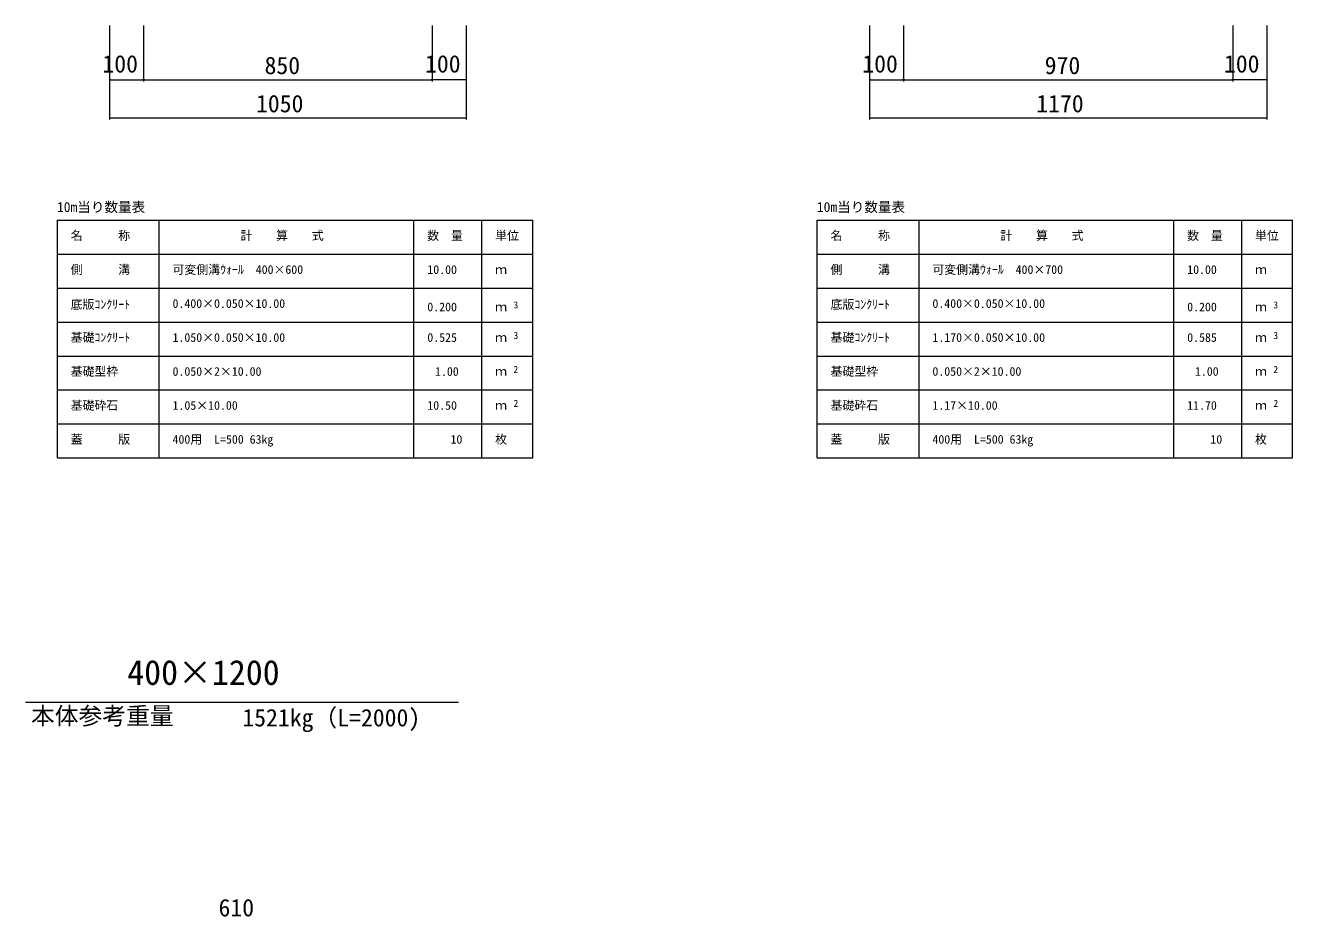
# Model space of a CAD drawing. Units: millimetres on the paper, scale 1:20. Extents: x 0 to 841, y 0 to 594.
# Drawn here: x 319.6 to 506.2, y 332.8 to 464 of the extents above; entities that cross this region are included whole.
import ezdxf
from ezdxf.enums import TextEntityAlignment as Align

# ---------------------------------------------------------------- set-up
doc = ezdxf.new("R2010")
doc.units = ezdxf.units.MM
doc.layers.add('D-STR-DIM（寸法）', color=7, linetype='Continuous', lineweight=18)
doc.layers.add('D-STR-HTXT（旗揚げ）', color=4, linetype='Continuous', lineweight=18)
doc.layers.add('D-STR-TXT（文字）', color=7, linetype='Continuous')
doc.styles.add('ＭＳ ゴシック', font='')
doc.styles.get('ＭＳ ゴシック').set_extended_font_data('MS Gothic')

msp = doc.modelspace()

# ---------------------------------------------------------------- linework, layer by layer
at = {"layer": 'D-STR-DIM（寸法）'}
for p, q in [((332.012, 464.025), (332.012, 450.152)), ((332.012, 464.025), (332.012, 455.775)), ((337.012, 464.025), (337.012, 455.775)), ((337.012, 464.025), (337.012, 455.775)), ((379.512, 464.025), (379.512, 455.775)), ((379.512, 464.025), (379.512, 455.775)), ((384.512, 464.025), (384.512, 455.775)), ((384.512, 464.025), (384.512, 450.152)), ((443.897, 464.025), (443.897, 450.152)), ((443.897, 464.025), (443.897, 455.775)), ((448.897, 464.025), (448.897, 455.775)), ((448.897, 464.025), (448.897, 455.775)), ((497.397, 464.025), (497.397, 455.775)), ((497.397, 464.025), (497.397, 455.775)), ((502.397, 464.025), (502.397, 455.775)), ((502.397, 464.025), (502.397, 450.152)), ((332.012, 456.025), (332.162, 456.05)), ((332.012, 456.025), (332.032, 456.025)), ((332.162, 456), (332.012, 456.025)), ((332.032, 456.025), (336.992, 456.025)), ((336.862, 456.05), (337.012, 456.025)), ((337.012, 456.025), (336.862, 456)), ((337.012, 456.025), (336.992, 456.025)), ((337.012, 456.025), (337.162, 456.05)), ((337.012, 456.025), (337.032, 456.025)), ((337.162, 456), (337.012, 456.025)), ((337.032, 456.025), (379.492, 456.025)), ((379.362, 456.05), (379.512, 456.025)), ((379.512, 456.025), (379.362, 456)), ((379.512, 456.025), (379.492, 456.025)), ((379.512, 456.025), (379.662, 456.05)), ((379.512, 456.025), (379.532, 456.025)), ((379.662, 456), (379.512, 456.025)), ((384.492, 456.025), (379.532, 456.025)), ((384.362, 456.05), (384.512, 456.025)), ((384.512, 456.025), (384.362, 456)), ((384.512, 456.025), (384.492, 456.025)), ((443.897, 456.025), (444.047, 456.05)), ((443.897, 456.025), (443.917, 456.025)), ((444.047, 456), (443.897, 456.025)), ((443.917, 456.025), (448.877, 456.025)), ((448.747, 456.05), (448.897, 456.025)), ((448.897, 456.025), (448.747, 456)), ((448.897, 456.025), (448.877, 456.025)), ((448.897, 456.025), (449.047, 456.05)), ((448.897, 456.025), (448.917, 456.025)), ((449.047, 456), (448.897, 456.025)), ((448.917, 456.025), (497.377, 456.025)), ((497.247, 456.05), (497.397, 456.025)), ((497.397, 456.025), (497.247, 456)), ((497.397, 456.025), (497.377, 456.025)), ((497.397, 456.025), (497.547, 456.05)), ((497.397, 456.025), (497.417, 456.025)), ((497.547, 456), (497.397, 456.025)), ((502.377, 456.025), (497.417, 456.025)), ((502.247, 456.05), (502.397, 456.025)), ((502.397, 456.025), (502.247, 456)), ((502.397, 456.025), (502.377, 456.025)), ((332.012, 450.402), (332.162, 450.427)), ((332.012, 450.402), (332.032, 450.402)), ((332.162, 450.377), (332.012, 450.402)), ((332.032, 450.402), (384.492, 450.402)), ((384.362, 450.427), (384.512, 450.402)), ((384.512, 450.402), (384.362, 450.377)), ((384.512, 450.402), (384.492, 450.402)), ((443.897, 450.402), (444.047, 450.427)), ((443.897, 450.402), (443.917, 450.402)), ((444.047, 450.377), (443.897, 450.402)), ((443.917, 450.402), (502.377, 450.402)), ((502.247, 450.427), (502.397, 450.402)), ((502.397, 450.402), (502.247, 450.377)), ((502.397, 450.402), (502.377, 450.402))]:
    msp.add_line(p, q, dxfattribs=at)
at = {"layer": 'D-STR-HTXT（旗揚げ）'}
for p, q in [((324.333, 435.339), (394.333, 435.339)), ((324.333, 400.339), (324.333, 435.339)), ((339.333, 400.339), (339.333, 435.339)), ((376.833, 400.339), (376.833, 435.339)), ((386.833, 419.339), (386.833, 435.339)), ((386.833, 400.339), (386.833, 435.339)), ((394.333, 400.339), (394.333, 435.339)), ((436.218, 435.339), (506.218, 435.339)), ((436.218, 400.339), (436.218, 435.339)), ((451.218, 400.339), (451.218, 435.339)), ((488.718, 400.339), (488.718, 435.339)), ((498.718, 419.339), (498.718, 435.339)), ((498.718, 400.339), (498.718, 435.339)), ((506.218, 400.339), (506.218, 435.339)), ((324.333, 430.339), (394.333, 430.339)), ((436.218, 430.339), (506.218, 430.339)), ((324.333, 425.339), (394.333, 425.339)), ((436.218, 425.339), (506.218, 425.339)), ((324.333, 420.339), (394.333, 420.339)), ((436.218, 420.339), (506.218, 420.339)), ((324.333, 415.339), (394.333, 415.339)), ((436.218, 415.339), (506.218, 415.339)), ((324.333, 410.339), (394.333, 410.339)), ((436.218, 410.339), (506.218, 410.339)), ((324.333, 405.339), (394.333, 405.339)), ((436.218, 405.339), (506.218, 405.339)), ((324.333, 400.339), (394.333, 400.339)), ((436.218, 400.339), (506.218, 400.339)), ((319.621, 364.366), (383.404, 364.366))]:
    msp.add_line(p, q, dxfattribs=at)

# ---------------------------------------------------------------- texts
at = {"layer": 'D-STR-DIM（寸法）', "style": 'ＭＳ ゴシック'}
for s, p in [('100', (330.968, 456.304)), ('850', (354.842, 456.075)), ('100', (378.468, 456.304)), ('100', (442.852, 456.304)), ('970', (469.709, 456.075)), ('100', (496.103, 456.304)), ('1050', (353.581, 450.452)), ('1170', (468.465, 450.452)), ('610', (348.066, 332.064))]:
    msp.add_text(s, height=2.566, dxfattribs=at).set_placement(p, align=Align.BOTTOM_LEFT)
at = {"layer": 'D-STR-TXT（文字）', "style": 'ＭＳ ゴシック'}
for s, height, p in [('10m当り数量表', 1.466, (324.279, 436.102)), ('10m当り数量表', 1.466, (436.163, 436.102)), ('名\u3000\u3000\u3000称', 1.283, (326.295, 432.041)), ('計\u3000\u3000算\u3000\u3000式', 1.283, (351.299, 432.041)), ('数\u3000量', 1.283, (378.795, 432.041)), ('単位', 1.283, (388.795, 432.041)), ('名\u3000\u3000\u3000称', 1.283, (438.179, 432.041)), ('計\u3000\u3000算\u3000\u3000式', 1.283, (463.183, 432.041)), ('数\u3000量', 1.283, (490.679, 432.041)), ('単位', 1.283, (500.679, 432.041)), ('側\u3000\u3000\u3000溝', 1.283, (326.295, 427.041)), ('可変側溝ｳｫｰﾙ\u3000400×600', 1.283, (341.295, 427.041)), ('10.00', 1.283, (378.808, 427.041)), ('ｍ', 1.283, (388.795, 427.041)), ('側\u3000\u3000\u3000溝', 1.283, (438.179, 427.041)), ('可変側溝ｳｫｰﾙ\u3000400×700', 1.283, (453.179, 427.041)), ('10.00', 1.283, (490.693, 427.041)), ('ｍ', 1.283, (500.679, 427.041)), ('底版ｺﾝｸﾘｰﾄ', 1.283, (326.295, 421.908)), ('0.400×0.050×10.00', 1.283, (341.295, 422.041)), ('底版ｺﾝｸﾘｰﾄ', 1.283, (438.179, 421.908)), ('0.400×0.050×10.00', 1.283, (453.179, 422.041)), ('0.200', 1.283, (378.808, 421.541)), ('ｍ', 1.283, (388.795, 421.541)), ('3', 1.026, (391.496, 422.043)), ('0.200', 1.283, (490.693, 421.541)), ('ｍ', 1.283, (500.679, 421.541)), ('3', 1.026, (503.38, 422.043)), ('基礎ｺﾝｸﾘｰﾄ', 1.283, (326.295, 417.041)), ('1.050×0.050×10.00', 1.283, (341.295, 417.041)), ('0.525', 1.283, (378.808, 417.041)), ('ｍ', 1.283, (388.795, 417.041)), ('3', 1.026, (391.496, 417.543)), ('基礎ｺﾝｸﾘｰﾄ', 1.283, (438.179, 417.041)), ('1.170×0.050×10.00', 1.283, (453.179, 417.041)), ('0.585', 1.283, (490.693, 417.041)), ('ｍ', 1.283, (500.679, 417.041)), ('3', 1.026, (503.38, 417.543)), ('基礎型枠', 1.283, (326.295, 412.041)), ('0.050×2×10.00', 1.283, (341.295, 412.041)), ('1.00', 1.283, (379.945, 412.041)), ('ｍ', 1.283, (388.795, 412.041)), ('2', 1.026, (391.496, 412.543)), ('基礎型枠', 1.283, (438.179, 412.041)), ('0.050×2×10.00', 1.283, (453.179, 412.041)), ('1.00', 1.283, (491.83, 412.041)), ('ｍ', 1.283, (500.679, 412.041)), ('2', 1.026, (503.38, 412.543)), ('基礎砕石', 1.283, (326.295, 407.041)), ('1.05×10.00', 1.283, (341.295, 407.041)), ('10.50', 1.283, (378.808, 407.041)), ('2', 1.026, (391.496, 407.543)), ('基礎砕石', 1.283, (438.179, 407.041)), ('1.17×10.00', 1.283, (453.179, 407.041)), ('11.70', 1.283, (490.693, 407.041)), ('2', 1.026, (503.38, 407.543)), ('ｍ', 1.283, (388.795, 407.041)), ('ｍ', 1.283, (500.679, 407.041)), ('蓋\u3000\u3000\u3000版', 1.283, (326.295, 402.041)), ('400用\u3000L=500 63kg', 1.283, (341.295, 402.041)), ('10', 1.283, (382.219, 402.041)), ('枚', 1.283, (388.795, 402.041)), ('蓋\u3000\u3000\u3000版', 1.283, (438.179, 402.041)), ('400用\u3000L=500 63kg', 1.283, (453.179, 402.041)), ('10', 1.283, (494.104, 402.041)), ('枚', 1.283, (500.679, 402.041)), ('400×1200', 3.666, (334.622, 365.815)), ('本体参考重量', 2.566, (320.451, 360.3)), ('1521kg（L=2000)', 2.566, (351.571, 360.036))]:
    msp.add_text(s, height=height, dxfattribs=at).set_placement(p, align=Align.BOTTOM_LEFT)

doc.saveas('drawing.dxf')
